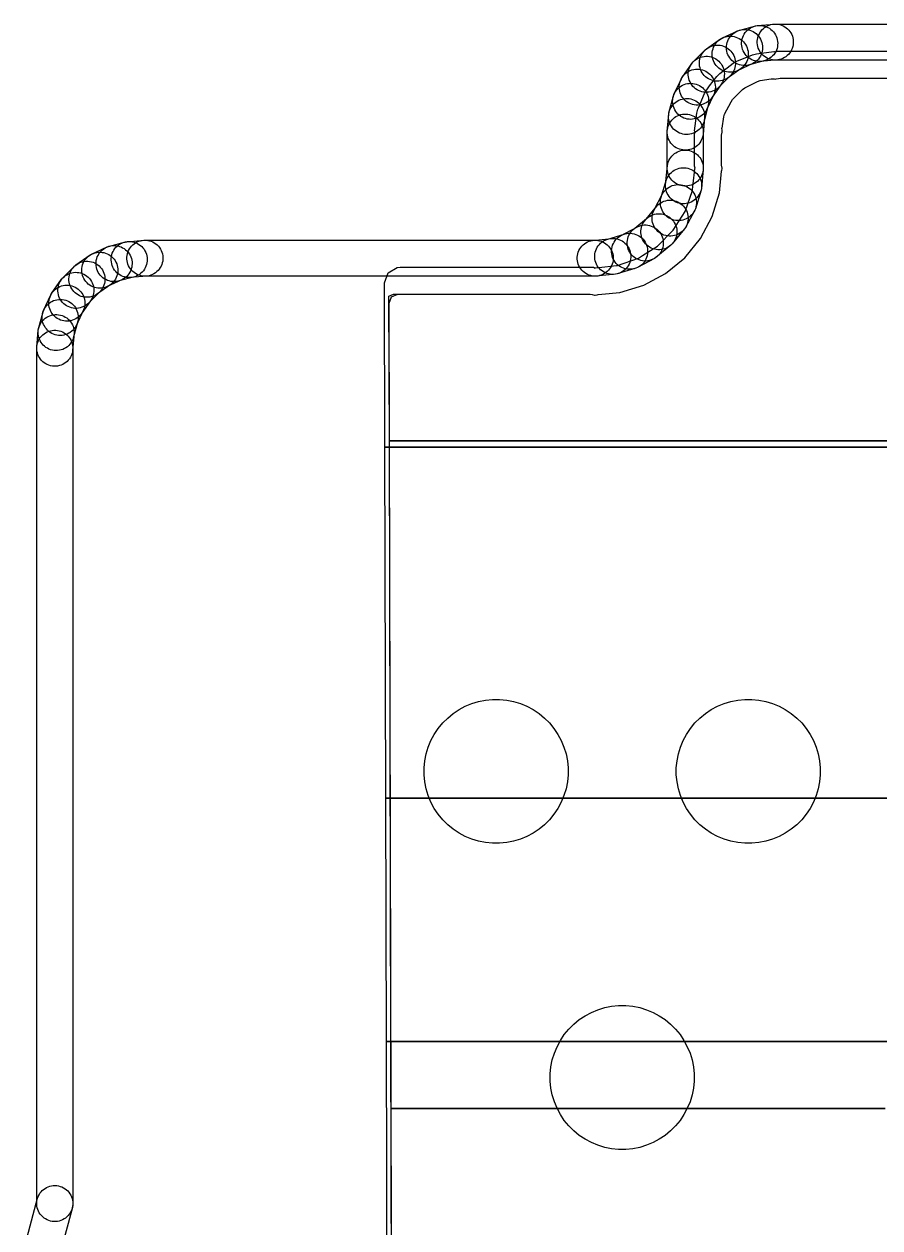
# Model space of a CAD drawing. Extents: x 124579 to 173950, y -108350 to -87650.
# Drawn here: x 129680 to 134431, y -94335 to -87650 of the extents above; entities that cross this region are included whole.
import ezdxf

# ---------------------------------------------------------------- set-up
doc = ezdxf.new("R2010")
doc.units = 0
for name, color, linetype in [('L2D0_Cu1', 1, 'CONTINUOUS'), ('L4D0_Cu2', 2, 'CONTINUOUS'), ('L7D0_Profile1', 3, 'CONTINUOUS')]:
    doc.layers.add(name, color=color, linetype=linetype)

msp = doc.modelspace()

# ---------------------------------------------------------------- linework, layer by layer
at = {"layer": 'L2D0_Cu1'}
for points in [[(167394.963, -89964.44), (131707.393, -89964.44), (131705.419, -89199.626), (131719.681, -89164.941), (131754.419, -89150.5), (132821.462, -89150.5), (132832.517, -89151.763), (132846.627, -89155.031), (132846.63, -89155.031), (132849.323, -89155.655), (132850.041, -89155.656), (132860.648, -89153.234), (132866.744, -89152.242), (132886.875, -89150.256), (132987.345, -89140.342), (133119.37, -89100.275), (133241.045, -89035.227), (133347.696, -88947.696), (133435.227, -88841.045), (133500.275, -88719.37), (133540.342, -88587.345), (133552.149, -88467.692), (133553.179, -88461.435), (133555.028, -88453.464), (133555.028, -88453.46), (133555.655, -88450.759), (133555.656, -88450.041), (133551.725, -88432.792), (133550.5, -88421.904), (133550.5, -88278.317), (133551.744, -88267.346), (133551.768, -88267.24), (133555.656, -88250.318), (133554.437, -88244.934), (133554.445, -88239.419), (133554.452, -88239.419), (133554.058, -88227.47), (133554.113, -88227.127), (133563.93, -88165.08), (133568.667, -88150.496), (133604.15, -88080.843), (133613.163, -88068.437), (133668.437, -88013.163), (133680.843, -88004.15), (133750.496, -87968.667), (133765.08, -87963.93), (133827.086, -87954.119), (133838.706, -87954.522), (133838.706, -87954.407), (133844.221, -87954.418), (133849.6, -87955.656), (133854.983, -87954.439), (133855.125, -87954.407), (133867.073, -87951.706), (133877.877, -87950.5), (170121.657, -87950.5)], [(134459.5, -93673.148), (131716.965, -93673.148), (131707.393, -89964.44), (167394.963, -89964.44)], [(134459.5, -94943.148), (131720.242, -94943.148), (131716.965, -93673.148), (134459.5, -93673.148)]]:
    msp.add_lwpolyline(points, dxfattribs=at)
for points in [[(132280.373, -92199.518), (132241.308, -92195.671), (132202.808, -92188.013), (132165.244, -92176.618), (132128.978, -92161.596), (132094.359, -92143.091), (132061.72, -92121.283), (132031.376, -92096.38), (132003.62, -92068.624), (131978.717, -92038.28), (131956.909, -92005.641), (131938.404, -91971.022), (131923.382, -91934.756), (131911.987, -91897.192), (131904.329, -91858.692), (131900.482, -91819.627), (131900.482, -91780.373), (131904.329, -91741.308), (131911.987, -91702.808), (131923.382, -91665.244), (131938.404, -91628.978), (131956.909, -91594.359), (131978.717, -91561.72), (132003.62, -91531.376), (132031.376, -91503.62), (132061.72, -91478.717), (132094.359, -91456.909), (132128.978, -91438.404), (132165.244, -91423.382), (132202.808, -91411.987), (132241.308, -91404.329), (132280.373, -91400.482), (132319.627, -91400.482), (132358.692, -91404.329), (132397.192, -91411.987), (132434.756, -91423.382), (132471.022, -91438.404), (132505.641, -91456.909), (132538.28, -91478.717), (132568.624, -91503.62), (132596.38, -91531.376), (132621.283, -91561.72), (132643.091, -91594.359), (132661.596, -91628.978), (132676.618, -91665.244), (132688.013, -91702.808), (132695.671, -91741.308), (132699.518, -91780.373), (132699.518, -91819.627), (132695.671, -91858.692), (132688.013, -91897.192), (132676.618, -91934.756), (132661.596, -91971.022), (132643.091, -92005.641), (132621.283, -92038.28), (132596.38, -92068.624), (132568.624, -92096.38), (132538.28, -92121.283), (132505.641, -92143.091), (132471.022, -92161.596), (132434.756, -92176.618), (132397.192, -92188.013), (132358.692, -92195.671), (132319.627, -92199.518)], [(133680.373, -92199.518), (133641.308, -92195.671), (133602.808, -92188.013), (133565.244, -92176.618), (133528.978, -92161.596), (133494.359, -92143.091), (133461.72, -92121.283), (133431.376, -92096.38), (133403.62, -92068.624), (133378.717, -92038.28), (133356.909, -92005.641), (133338.404, -91971.022), (133323.382, -91934.756), (133311.987, -91897.192), (133304.329, -91858.692), (133300.482, -91819.627), (133300.482, -91780.373), (133304.329, -91741.308), (133311.987, -91702.808), (133323.382, -91665.244), (133338.404, -91628.978), (133356.909, -91594.359), (133378.717, -91561.72), (133403.62, -91531.376), (133431.376, -91503.62), (133461.72, -91478.717), (133494.359, -91456.909), (133528.978, -91438.404), (133565.244, -91423.382), (133602.808, -91411.987), (133641.308, -91404.329), (133680.373, -91400.482), (133719.627, -91400.482), (133758.692, -91404.329), (133797.192, -91411.987), (133834.756, -91423.382), (133871.022, -91438.404), (133905.641, -91456.909), (133938.28, -91478.717), (133968.624, -91503.62), (133996.38, -91531.376), (134021.283, -91561.72), (134043.091, -91594.359), (134061.596, -91628.978), (134076.618, -91665.244), (134088.013, -91702.808), (134095.671, -91741.308), (134099.518, -91780.373), (134099.518, -91819.627), (134095.671, -91858.692), (134088.013, -91897.192), (134076.618, -91934.756), (134061.596, -91971.022), (134043.091, -92005.641), (134021.283, -92038.28), (133996.38, -92068.624), (133968.624, -92096.38), (133938.28, -92121.283), (133905.641, -92143.091), (133871.022, -92161.596), (133834.756, -92176.618), (133797.192, -92188.013), (133758.692, -92195.671), (133719.627, -92199.518)], [(132980.373, -93899.518), (132941.308, -93895.671), (132902.808, -93888.013), (132865.244, -93876.618), (132828.978, -93861.596), (132794.359, -93843.091), (132761.72, -93821.283), (132731.376, -93796.38), (132703.62, -93768.624), (132678.717, -93738.28), (132656.909, -93705.641), (132638.404, -93671.022), (132623.382, -93634.756), (132611.987, -93597.192), (132604.329, -93558.692), (132600.482, -93519.627), (132600.482, -93480.373), (132604.329, -93441.308), (132611.987, -93402.808), (132623.382, -93365.244), (132638.404, -93328.978), (132656.909, -93294.359), (132678.717, -93261.72), (132703.62, -93231.376), (132731.376, -93203.62), (132761.72, -93178.717), (132794.359, -93156.909), (132828.978, -93138.404), (132865.244, -93123.382), (132902.808, -93111.987), (132941.308, -93104.329), (132980.373, -93100.482), (133019.627, -93100.482), (133058.692, -93104.329), (133097.192, -93111.987), (133134.756, -93123.382), (133171.022, -93138.404), (133205.641, -93156.909), (133238.28, -93178.717), (133268.624, -93203.62), (133296.38, -93231.376), (133321.283, -93261.72), (133343.091, -93294.359), (133361.596, -93328.978), (133376.618, -93365.244), (133388.013, -93402.808), (133395.671, -93441.308), (133399.518, -93480.373), (133399.518, -93519.627), (133395.671, -93558.692), (133388.013, -93597.192), (133376.618, -93634.756), (133361.596, -93671.022), (133343.091, -93705.641), (133321.283, -93738.28), (133296.38, -93768.624), (133268.624, -93796.38), (133238.28, -93821.283), (133205.641, -93843.091), (133171.022, -93861.596), (133134.756, -93876.618), (133097.192, -93888.013), (133058.692, -93895.671), (133019.627, -93899.518)]]:
    msp.add_lwpolyline(points, close=True, dxfattribs=at)
at = {"layer": 'L4D0_Cu2'}
for points in [[(167544.532, -90000), (131682.576, -90000), (131680.22, -89087.223), (131700.314, -89031.57), (131751.48, -89001.853), (131766.72, -89000.5), (132839.96, -89000.5), (132850.011, -89004.661), (132852.256, -89003.731), (132869.429, -89001.793), (132968.446, -88990.619), (132968.449, -88990.618), (132973.272, -88990.074), (133090.351, -88949.092), (133112.012, -88935.48), (133171.2, -88898.284), (133195.378, -88883.09), (133283.09, -88795.378), (133349.092, -88690.351), (133390.074, -88573.272), (133390.619, -88568.446), (133401.488, -88472.135), (133401.488, -88472.134), (133403.731, -88452.256), (133404.661, -88450.011), (133400.5, -88439.96), (133400.5, -88427.619), (133400.578, -88424.013), (133400.5, -88423.569), (133400.5, -88260.04), (133404.661, -88249.989), (133401.994, -88243.555), (133402.435, -88242.491), (133401.502, -88242.368), (133414.312, -88144.939), (133420.155, -88123.121), (133423.175, -88115.829), (133456.337, -88035.746), (133467.628, -88016.187), (133469.147, -88014.208), (133485.285, -87993.175), (133525.193, -87941.163), (133541.163, -87925.193), (133616.187, -87867.628), (133635.746, -87856.337), (133723.121, -87820.155), (133744.939, -87814.312), (133745.046, -87814.298), (133842.368, -87801.502), (133842.397, -87801.719), (133842.772, -87801.67), (133849.989, -87804.661), (133860.04, -87800.5), (133872.245, -87800.5), (133875.968, -87800.581), (133876.43, -87800.5), (170139.955, -87800.5)], [(167394.963, -89964.44), (131707.393, -89964.44), (131705.318, -89160.557), (131729.51, -89150.5), (132821.462, -89150.5), (132832.517, -89151.763), (132846.627, -89155.031), (132846.63, -89155.031), (132849.323, -89155.655), (132850.041, -89155.656), (132860.648, -89153.234), (132866.744, -89152.242), (132886.875, -89150.256), (132987.345, -89140.342), (133119.37, -89100.275), (133241.045, -89035.227), (133347.696, -88947.696), (133435.227, -88841.045), (133500.275, -88719.37), (133540.342, -88587.345), (133552.149, -88467.692), (133553.179, -88461.435), (133555.028, -88453.464), (133555.028, -88453.46), (133555.655, -88450.759), (133555.656, -88450.041), (133551.725, -88432.792), (133550.5, -88421.904), (133550.5, -88278.317), (133551.744, -88267.346), (133551.768, -88267.24), (133555.656, -88250.318), (133554.437, -88244.934), (133554.445, -88239.419), (133554.452, -88239.419), (133554.058, -88227.47), (133554.113, -88227.127), (133563.93, -88165.08), (133568.667, -88150.496), (133604.15, -88080.843), (133613.163, -88068.437), (133668.437, -88013.163), (133680.843, -88004.15), (133750.496, -87968.667), (133765.08, -87963.93), (133827.086, -87954.119), (133838.706, -87954.522), (133838.706, -87954.407), (133844.221, -87954.418), (133849.6, -87955.656), (133854.983, -87954.439), (133855.125, -87954.407), (133867.073, -87951.706), (133877.877, -87950.5), (170121.657, -87950.5)], [(155994.318, -93300), (131716.001, -93300), (131707.393, -89964.44), (167394.963, -89964.44)], [(160521.7, -91948.819), (131687.605, -91948.819), (131682.576, -90000), (167544.532, -90000)], [(156016.71, -93300), (131691.092, -93300), (131687.605, -91948.819), (160521.7, -91948.819)], [(134544.532, -106000), (131711.997, -106000), (131711.997, -101400), (131691.092, -93300), (156016.71, -93300)], [(134484.051, -105497.428), (134420.309, -105727.272), (134394.963, -105964.44), (131736.906, -105964.44), (131736.906, -101400), (131716.001, -93300), (155994.318, -93300)]]:
    msp.add_lwpolyline(points, dxfattribs=at)
for points in [[(132280.373, -92199.518), (132241.308, -92195.671), (132202.808, -92188.013), (132165.244, -92176.618), (132128.978, -92161.596), (132094.359, -92143.091), (132061.72, -92121.283), (132031.376, -92096.38), (132003.62, -92068.624), (131978.717, -92038.28), (131956.909, -92005.641), (131938.404, -91971.022), (131923.382, -91934.756), (131911.987, -91897.192), (131904.329, -91858.692), (131900.482, -91819.627), (131900.482, -91780.373), (131904.329, -91741.308), (131911.987, -91702.808), (131923.382, -91665.244), (131938.404, -91628.978), (131956.909, -91594.359), (131978.717, -91561.72), (132003.62, -91531.376), (132031.376, -91503.62), (132061.72, -91478.717), (132094.359, -91456.909), (132128.978, -91438.404), (132165.244, -91423.382), (132202.808, -91411.987), (132241.308, -91404.329), (132280.373, -91400.482), (132319.627, -91400.482), (132358.692, -91404.329), (132397.192, -91411.987), (132434.756, -91423.382), (132471.022, -91438.404), (132505.641, -91456.909), (132538.28, -91478.717), (132568.624, -91503.62), (132596.38, -91531.376), (132621.283, -91561.72), (132643.091, -91594.359), (132661.596, -91628.978), (132676.618, -91665.244), (132688.013, -91702.808), (132695.671, -91741.308), (132699.518, -91780.373), (132699.518, -91819.627), (132695.671, -91858.692), (132688.013, -91897.192), (132676.618, -91934.756), (132661.596, -91971.022), (132643.091, -92005.641), (132621.283, -92038.28), (132596.38, -92068.624), (132568.624, -92096.38), (132538.28, -92121.283), (132505.641, -92143.091), (132471.022, -92161.596), (132434.756, -92176.618), (132397.192, -92188.013), (132358.692, -92195.671), (132319.627, -92199.518)], [(133680.373, -92199.518), (133641.308, -92195.671), (133602.808, -92188.013), (133565.244, -92176.618), (133528.978, -92161.596), (133494.359, -92143.091), (133461.72, -92121.283), (133431.376, -92096.38), (133403.62, -92068.624), (133378.717, -92038.28), (133356.909, -92005.641), (133338.404, -91971.022), (133323.382, -91934.756), (133311.987, -91897.192), (133304.329, -91858.692), (133300.482, -91819.627), (133300.482, -91780.373), (133304.329, -91741.308), (133311.987, -91702.808), (133323.382, -91665.244), (133338.404, -91628.978), (133356.909, -91594.359), (133378.717, -91561.72), (133403.62, -91531.376), (133431.376, -91503.62), (133461.72, -91478.717), (133494.359, -91456.909), (133528.978, -91438.404), (133565.244, -91423.382), (133602.808, -91411.987), (133641.308, -91404.329), (133680.373, -91400.482), (133719.627, -91400.482), (133758.692, -91404.329), (133797.192, -91411.987), (133834.756, -91423.382), (133871.022, -91438.404), (133905.641, -91456.909), (133938.28, -91478.717), (133968.624, -91503.62), (133996.38, -91531.376), (134021.283, -91561.72), (134043.091, -91594.359), (134061.596, -91628.978), (134076.618, -91665.244), (134088.013, -91702.808), (134095.671, -91741.308), (134099.518, -91780.373), (134099.518, -91819.627), (134095.671, -91858.692), (134088.013, -91897.192), (134076.618, -91934.756), (134061.596, -91971.022), (134043.091, -92005.641), (134021.283, -92038.28), (133996.38, -92068.624), (133968.624, -92096.38), (133938.28, -92121.283), (133905.641, -92143.091), (133871.022, -92161.596), (133834.756, -92176.618), (133797.192, -92188.013), (133758.692, -92195.671), (133719.627, -92199.518)], [(132980.373, -93899.518), (132941.308, -93895.671), (132902.808, -93888.013), (132865.244, -93876.618), (132828.978, -93861.596), (132794.359, -93843.091), (132761.72, -93821.283), (132731.376, -93796.38), (132703.62, -93768.624), (132678.717, -93738.28), (132656.909, -93705.641), (132638.404, -93671.022), (132623.382, -93634.756), (132611.987, -93597.192), (132604.329, -93558.692), (132600.482, -93519.627), (132600.482, -93480.373), (132604.329, -93441.308), (132611.987, -93402.808), (132623.382, -93365.244), (132638.404, -93328.978), (132656.909, -93294.359), (132678.717, -93261.72), (132703.62, -93231.376), (132731.376, -93203.62), (132761.72, -93178.717), (132794.359, -93156.909), (132828.978, -93138.404), (132865.244, -93123.382), (132902.808, -93111.987), (132941.308, -93104.329), (132980.373, -93100.482), (133019.627, -93100.482), (133058.692, -93104.329), (133097.192, -93111.987), (133134.756, -93123.382), (133171.022, -93138.404), (133205.641, -93156.909), (133238.28, -93178.717), (133268.624, -93203.62), (133296.38, -93231.376), (133321.283, -93261.72), (133343.091, -93294.359), (133361.596, -93328.978), (133376.618, -93365.244), (133388.013, -93402.808), (133395.671, -93441.308), (133399.518, -93480.373), (133399.518, -93519.627), (133395.671, -93558.692), (133388.013, -93597.192), (133376.618, -93634.756), (133361.596, -93671.022), (133343.091, -93705.641), (133321.283, -93738.28), (133296.38, -93768.624), (133268.624, -93796.38), (133238.28, -93821.283), (133205.641, -93843.091), (133171.022, -93861.596), (133134.756, -93876.618), (133097.192, -93888.013), (133058.692, -93895.671), (133019.627, -93899.518)]]:
    msp.add_lwpolyline(points, close=True, dxfattribs=at)
at = {"layer": 'L7D0_Profile1'}
for points in [[(133599.424, -87917.077), (133589.613, -87916.54), (133579.902, -87915.045), (133570.384, -87912.604), (133561.152, -87909.243), (133552.293, -87904.993), (133543.894, -87899.895), (133536.035, -87893.999), (133528.791, -87887.36), (133522.233, -87880.043), (133516.424, -87872.119), (133511.42, -87863.664), (133507.268, -87854.759), (133504.009, -87845.49), (133501.675, -87835.946), (133500.287, -87826.219), (133499.859, -87816.403), (133500.396, -87806.592), (133501.891, -87796.881), (133504.332, -87787.363), (133507.693, -87778.131), (133511.943, -87769.272), (133517.041, -87760.873), (133522.938, -87753.014), (133529.576, -87745.77), (133536.893, -87739.212), (133544.817, -87733.403), (133553.272, -87728.399), (133641.175, -87687.419), (133650.444, -87684.16), (133659.988, -87681.825), (133669.715, -87680.438), (133679.531, -87680.01), (133689.342, -87680.546), (133699.053, -87682.042), (133708.57, -87684.482), (133717.803, -87687.843), (133726.661, -87692.093), (133735.061, -87697.191), (133742.92, -87703.088), (133750.163, -87709.727), (133756.721, -87717.043), (133762.53, -87724.967), (133767.535, -87733.423), (133771.686, -87742.328), (133774.945, -87751.597), (133777.28, -87761.141), (133778.667, -87770.868), (133779.095, -87780.684), (133778.559, -87790.495), (133777.063, -87800.206), (133774.623, -87809.723), (133771.262, -87818.956), (133767.012, -87827.814), (133761.914, -87836.214), (133756.017, -87844.073), (133749.378, -87851.316), (133742.062, -87857.874), (133734.138, -87863.683), (133725.682, -87868.688), (133637.78, -87909.668), (133628.51, -87912.927), (133618.966, -87915.261), (133609.24, -87916.649)], [(133680.601, -87880.236), (133670.781, -87879.913), (133661.04, -87878.629), (133651.472, -87876.397), (133642.168, -87873.238), (133633.219, -87869.181), (133624.711, -87864.268), (133616.725, -87858.543), (133609.339, -87852.064), (133602.623, -87844.892), (133596.643, -87837.096), (133591.456, -87828.752), (133587.111, -87819.939), (133583.651, -87810.743), (133581.11, -87801.252), (133579.51, -87791.558), (133578.869, -87781.753), (133579.192, -87771.933), (133580.476, -87762.192), (133582.708, -87752.624), (133585.867, -87743.32), (133589.924, -87734.371), (133594.837, -87725.863), (133600.562, -87717.877), (133607.041, -87710.491), (133614.213, -87703.775), (133622.009, -87697.795), (133630.353, -87692.608), (133639.166, -87688.263), (133648.362, -87684.803), (133742.046, -87659.714), (133751.741, -87658.115), (133761.545, -87657.474), (133771.365, -87657.796), (133781.106, -87659.08), (133790.675, -87661.313), (133799.978, -87664.472), (133808.927, -87668.528), (133817.436, -87673.442), (133825.421, -87679.166), (133832.808, -87685.645), (133839.523, -87692.818), (133845.504, -87700.613), (133850.691, -87708.958), (133855.035, -87717.77), (133858.495, -87726.967), (133861.037, -87736.457), (133862.636, -87746.152), (133863.277, -87755.956), (133862.955, -87765.776), (133861.671, -87775.517), (133859.438, -87785.086), (133856.279, -87794.389), (133852.223, -87803.338), (133847.309, -87811.847), (133841.585, -87819.832), (133835.106, -87827.219), (133827.933, -87833.934), (133820.138, -87839.915), (133811.793, -87845.102), (133802.981, -87849.446), (133793.784, -87852.906), (133700.1, -87877.995), (133690.406, -87879.595)], [(133766.974, -87857.629), (133757.149, -87857.52), (133747.382, -87856.449), (133737.767, -87854.426), (133728.397, -87851.469), (133719.362, -87847.609), (133710.749, -87842.882), (133702.64, -87837.333), (133695.115, -87831.016), (133688.245, -87823.991), (133682.096, -87816.328), (133676.728, -87808.098), (133672.193, -87799.382), (133668.534, -87790.264), (133665.786, -87780.83), (133663.976, -87771.173), (133663.122, -87761.385), (133663.23, -87751.56), (133664.302, -87741.793), (133666.325, -87732.179), (133669.282, -87722.809), (133673.142, -87713.773), (133677.869, -87705.16), (133683.418, -87697.051), (133689.735, -87689.526), (133696.76, -87682.656), (133704.423, -87676.507), (133712.653, -87671.139), (133721.369, -87666.604), (133730.487, -87662.945), (133739.921, -87660.197), (133749.578, -87658.387), (133846.196, -87649.952), (133856.021, -87650.061), (133865.788, -87651.132), (133875.402, -87653.156), (133884.773, -87656.112), (133893.808, -87659.972), (133902.421, -87664.7), (133910.53, -87670.249), (133918.055, -87676.565), (133924.925, -87683.59), (133931.074, -87691.253), (133936.442, -87699.483), (133940.977, -87708.199), (133944.636, -87717.318), (133947.384, -87726.751), (133949.194, -87736.408), (133950.048, -87746.196), (133949.939, -87756.021), (133948.868, -87765.788), (133946.844, -87775.402), (133943.888, -87784.773), (133940.028, -87793.808), (133935.3, -87802.421), (133929.751, -87810.53), (133923.435, -87818.055), (133916.41, -87824.925), (133908.747, -87831.074), (133900.517, -87836.442), (133891.801, -87840.977), (133882.682, -87844.636), (133873.249, -87847.384), (133863.592, -87849.194)], [(133462.035, -88028.579), (133452.257, -88027.616), (133442.62, -88025.699), (133433.218, -88022.847), (133424.14, -88019.087), (133415.475, -88014.455), (133407.305, -88008.996), (133399.71, -88002.763), (133392.763, -87995.816), (133386.53, -87988.221), (133381.071, -87980.051), (133376.439, -87971.386), (133372.679, -87962.308), (133369.827, -87952.906), (133367.91, -87943.269), (133366.947, -87933.491), (133366.947, -87923.666), (133367.91, -87913.888), (133369.827, -87904.251), (133372.679, -87894.849), (133376.439, -87885.772), (133381.071, -87877.106), (133386.53, -87868.937), (133392.763, -87861.342), (133461.342, -87792.763), (133468.937, -87786.529), (133477.107, -87781.071), (133485.772, -87776.439), (133494.849, -87772.679), (133504.252, -87769.827), (133513.888, -87767.91), (133523.666, -87766.947), (133533.492, -87766.947), (133543.27, -87767.91), (133552.906, -87769.827), (133562.309, -87772.679), (133571.386, -87776.439), (133580.051, -87781.071), (133588.221, -87786.529), (133595.816, -87792.763), (133602.763, -87799.71), (133608.997, -87807.305), (133614.455, -87815.475), (133619.087, -87824.14), (133622.847, -87833.217), (133625.699, -87842.62), (133627.616, -87852.256), (133628.579, -87862.034), (133628.579, -87871.86), (133627.616, -87881.638), (133625.699, -87891.274), (133622.847, -87900.677), (133619.087, -87909.754), (133614.455, -87918.419), (133608.997, -87926.589), (133602.763, -87934.184), (133534.184, -88002.763), (133526.589, -88008.996), (133518.42, -88014.455), (133509.754, -88019.087), (133500.677, -88022.847), (133491.275, -88025.699), (133481.638, -88027.616), (133471.86, -88028.579)], [(133525.845, -87967.03), (133516.048, -87966.28), (133506.372, -87964.574), (133496.91, -87961.927), (133487.753, -87958.365), (133478.989, -87953.924), (133470.702, -87948.644), (133462.973, -87942.578), (133455.876, -87935.783), (133449.479, -87928.325), (133443.844, -87920.277), (133439.025, -87911.714), (133435.068, -87902.721), (133432.012, -87893.383), (133429.885, -87883.79), (133428.71, -87874.036), (133428.496, -87864.213), (133429.246, -87854.416), (133430.952, -87844.74), (133433.599, -87835.278), (133437.161, -87826.12), (133441.603, -87817.356), (133446.882, -87809.07), (133452.948, -87801.341), (133459.743, -87794.244), (133467.201, -87787.847), (133546.649, -87732.222), (133555.212, -87727.402), (133564.205, -87723.446), (133573.543, -87720.39), (133583.136, -87718.263), (133592.89, -87717.088), (133602.713, -87716.874), (133612.51, -87717.624), (133622.186, -87719.33), (133631.648, -87721.977), (133640.806, -87725.539), (133649.57, -87729.98), (133657.856, -87735.26), (133665.585, -87741.326), (133672.682, -87748.121), (133679.079, -87755.579), (133684.714, -87763.627), (133689.534, -87772.19), (133693.49, -87781.183), (133696.546, -87790.521), (133698.673, -87800.114), (133699.848, -87809.868), (133700.062, -87819.691), (133699.312, -87829.488), (133697.606, -87839.164), (133694.959, -87848.626), (133691.397, -87857.784), (133686.956, -87866.548), (133681.676, -87874.834), (133675.61, -87882.563), (133668.815, -87889.66), (133661.357, -87896.057), (133581.909, -87951.682), (133573.346, -87956.502), (133564.353, -87960.458), (133555.015, -87963.514), (133545.422, -87965.641), (133535.668, -87966.816)], [(133419.691, -88100.062), (133409.868, -88099.848), (133400.114, -88098.673), (133390.521, -88096.546), (133381.183, -88093.49), (133372.19, -88089.533), (133363.627, -88084.714), (133355.579, -88079.079), (133348.121, -88072.682), (133341.326, -88065.585), (133335.26, -88057.856), (133329.98, -88049.569), (133325.539, -88040.805), (133321.977, -88031.648), (133319.33, -88022.186), (133317.624, -88012.51), (133316.874, -88002.713), (133317.088, -87992.89), (133318.263, -87983.136), (133320.39, -87973.543), (133323.446, -87964.205), (133327.402, -87955.212), (133332.222, -87946.649), (133387.847, -87867.201), (133394.244, -87859.743), (133401.341, -87852.948), (133409.07, -87846.882), (133417.356, -87841.602), (133426.12, -87837.161), (133435.278, -87833.599), (133444.74, -87830.952), (133454.416, -87829.246), (133464.213, -87828.496), (133474.036, -87828.71), (133483.79, -87829.885), (133493.383, -87832.012), (133502.721, -87835.068), (133511.714, -87839.024), (133520.277, -87843.844), (133528.325, -87849.479), (133535.783, -87855.876), (133542.578, -87862.973), (133548.644, -87870.702), (133553.924, -87878.988), (133558.365, -87887.752), (133561.927, -87896.91), (133564.574, -87906.372), (133566.28, -87916.048), (133567.03, -87925.845), (133566.816, -87935.668), (133565.641, -87945.422), (133563.514, -87955.015), (133560.458, -87964.353), (133556.502, -87973.346), (133551.682, -87981.909), (133496.057, -88061.357), (133489.66, -88068.815), (133482.563, -88075.61), (133474.834, -88081.676), (133466.548, -88086.955), (133457.784, -88091.397), (133448.626, -88094.959), (133439.164, -88097.606), (133429.488, -88099.312)], [(133380.683, -88179.096), (133370.867, -88178.668), (133361.14, -88177.28), (133351.596, -88174.946), (133342.327, -88171.687), (133333.422, -88167.535), (133324.967, -88162.531), (133317.043, -88156.722), (133309.726, -88150.164), (133303.087, -88142.92), (133297.191, -88135.061), (133292.093, -88126.662), (133287.843, -88117.803), (133284.482, -88108.571), (133282.041, -88099.053), (133280.546, -88089.342), (133280.009, -88079.531), (133280.437, -88069.715), (133281.825, -88059.989), (133284.159, -88050.445), (133287.418, -88041.175), (133328.398, -87953.273), (133333.403, -87944.817), (133339.212, -87936.893), (133345.77, -87929.577), (133353.013, -87922.938), (133360.872, -87917.041), (133369.272, -87911.943), (133378.13, -87907.693), (133387.363, -87904.332), (133396.88, -87901.892), (133406.591, -87900.396), (133416.402, -87899.86), (133426.218, -87900.288), (133435.945, -87901.675), (133445.489, -87904.01), (133454.758, -87907.269), (133463.663, -87911.42), (133472.119, -87916.425), (133480.043, -87922.234), (133487.359, -87928.792), (133493.998, -87936.035), (133499.895, -87943.894), (133504.993, -87952.294), (133509.243, -87961.152), (133512.604, -87970.385), (133515.044, -87979.902), (133516.54, -87989.613), (133517.076, -87999.424), (133516.648, -88009.24), (133515.261, -88018.967), (133512.926, -88028.511), (133509.667, -88037.78), (133468.687, -88125.683), (133463.683, -88134.138), (133457.874, -88142.062), (133451.316, -88149.379), (133444.072, -88156.017), (133436.213, -88161.914), (133427.814, -88167.012), (133418.955, -88171.262), (133409.723, -88174.623), (133400.205, -88177.064), (133390.494, -88178.559)], [(133355.957, -88263.277), (133346.152, -88262.636), (133336.458, -88261.036), (133326.967, -88258.495), (133317.771, -88255.035), (133308.958, -88250.69), (133300.614, -88245.503), (133292.818, -88239.523), (133285.646, -88232.807), (133279.167, -88225.421), (133273.442, -88217.435), (133268.529, -88208.927), (133264.472, -88199.978), (133261.313, -88190.674), (133259.081, -88181.106), (133257.797, -88171.365), (133257.474, -88161.545), (133258.115, -88151.74), (133259.715, -88142.046), (133284.804, -88048.362), (133288.264, -88039.165), (133292.608, -88030.353), (133297.795, -88022.008), (133303.776, -88014.213), (133310.491, -88007.04), (133317.878, -88000.561), (133325.863, -87994.837), (133334.372, -87989.923), (133343.321, -87985.867), (133352.624, -87982.708), (133362.193, -87980.475), (133371.934, -87979.191), (133381.754, -87978.869), (133391.558, -87979.51), (133401.253, -87981.109), (133410.743, -87983.651), (133419.94, -87987.111), (133428.752, -87991.455), (133437.097, -87996.642), (133444.892, -88002.623), (133452.065, -88009.338), (133458.544, -88016.725), (133464.268, -88024.71), (133469.182, -88033.219), (133473.238, -88042.168), (133476.397, -88051.471), (133478.63, -88061.04), (133479.914, -88070.781), (133480.236, -88080.601), (133479.595, -88090.405), (133477.996, -88100.1), (133452.907, -88193.784), (133449.447, -88202.98), (133445.102, -88211.793), (133439.915, -88220.137), (133433.935, -88227.933), (133427.219, -88235.105), (133419.833, -88241.584), (133411.847, -88247.309), (133403.339, -88252.222), (133394.39, -88256.279), (133385.086, -88259.438), (133375.518, -88261.67), (133365.777, -88262.954)], [(133346.196, -88350.048), (133336.408, -88349.194), (133326.751, -88347.384), (133317.317, -88344.636), (133308.199, -88340.977), (133299.483, -88336.442), (133291.253, -88331.074), (133283.59, -88324.925), (133276.565, -88318.055), (133270.248, -88310.53), (133264.699, -88302.421), (133259.972, -88293.808), (133256.112, -88284.773), (133253.155, -88275.403), (133251.132, -88265.788), (133250.061, -88256.021), (133249.952, -88246.196), (133258.387, -88149.578), (133260.197, -88139.921), (133262.945, -88130.488), (133266.604, -88121.369), (133271.139, -88112.653), (133276.507, -88104.423), (133282.656, -88096.76), (133289.526, -88089.735), (133297.051, -88083.419), (133305.16, -88077.87), (133313.773, -88073.142), (133322.808, -88069.282), (133332.179, -88066.326), (133341.793, -88064.302), (133351.56, -88063.231), (133361.385, -88063.122), (133371.173, -88063.976), (133380.83, -88065.786), (133390.263, -88068.534), (133399.382, -88072.193), (133408.098, -88076.728), (133416.328, -88082.096), (133423.991, -88088.245), (133431.016, -88095.115), (133437.332, -88102.64), (133442.881, -88110.749), (133447.609, -88119.362), (133451.469, -88128.397), (133454.425, -88137.768), (133456.449, -88147.382), (133457.52, -88157.149), (133457.629, -88166.974), (133449.194, -88263.592), (133447.384, -88273.249), (133444.636, -88282.683), (133440.977, -88291.801), (133436.442, -88300.517), (133431.074, -88308.747), (133424.925, -88316.41), (133418.055, -88323.435), (133410.53, -88329.752), (133402.421, -88335.301), (133393.808, -88340.028), (133384.772, -88343.888), (133375.402, -88346.845), (133365.788, -88348.868), (133356.021, -88349.94)], [(133345.087, -88550), (133335.309, -88549.037), (133325.673, -88547.12), (133316.27, -88544.268), (133307.193, -88540.508), (133298.528, -88535.876), (133290.358, -88530.418), (133282.763, -88524.184), (133275.816, -88517.237), (133269.582, -88509.642), (133264.124, -88501.472), (133259.492, -88492.807), (133255.732, -88483.73), (133252.88, -88474.327), (133250.963, -88464.691), (133250, -88454.913), (133250, -88245.087), (133250.963, -88235.309), (133252.88, -88225.673), (133255.732, -88216.27), (133259.492, -88207.193), (133264.124, -88198.528), (133269.582, -88190.358), (133275.816, -88182.763), (133282.763, -88175.816), (133290.358, -88169.582), (133298.528, -88164.124), (133307.193, -88159.492), (133316.27, -88155.732), (133325.673, -88152.88), (133335.309, -88150.963), (133345.087, -88150), (133354.913, -88150), (133364.691, -88150.963), (133374.327, -88152.88), (133383.73, -88155.732), (133392.807, -88159.492), (133401.472, -88164.124), (133409.642, -88169.582), (133417.237, -88175.816), (133424.184, -88182.763), (133430.418, -88190.358), (133435.876, -88198.528), (133440.508, -88207.193), (133444.268, -88216.27), (133447.12, -88225.673), (133449.037, -88235.309), (133450, -88245.087), (133450, -88454.913), (133449.037, -88464.691), (133447.12, -88474.327), (133444.268, -88483.73), (133440.508, -88492.807), (133435.876, -88501.472), (133430.418, -88509.642), (133424.184, -88517.237), (133417.237, -88524.184), (133409.642, -88530.418), (133401.472, -88535.876), (133392.807, -88540.508), (133383.73, -88544.268), (133374.327, -88547.12), (133364.691, -88549.037), (133354.913, -88550)], [(133345.271, -88647.539), (133335.446, -88647.537), (133325.668, -88646.572), (133316.032, -88644.654), (133306.63, -88641.8), (133297.553, -88638.038), (133288.889, -88633.405), (133280.72, -88627.945), (133273.126, -88621.711), (133266.18, -88614.762), (133259.948, -88607.166), (133254.491, -88598.995), (133249.861, -88590.329), (133246.102, -88581.251), (133243.252, -88571.848), (133241.336, -88562.211), (133240.375, -88552.433), (133240.377, -88542.608), (133250.966, -88435.292), (133252.884, -88425.655), (133255.738, -88416.254), (133259.499, -88407.177), (133264.133, -88398.512), (133269.593, -88390.344), (133275.827, -88382.75), (133282.776, -88375.804), (133290.372, -88369.572), (133298.543, -88364.114), (133307.209, -88359.484), (133316.287, -88355.726), (133325.69, -88352.875), (133335.326, -88350.96), (133345.105, -88349.999), (133354.93, -88350.001), (133364.708, -88350.965), (133374.344, -88352.884), (133383.746, -88355.738), (133392.823, -88359.499), (133401.487, -88364.132), (133409.656, -88369.593), (133417.25, -88375.827), (133424.196, -88382.776), (133430.428, -88390.372), (133435.885, -88398.543), (133440.515, -88407.209), (133444.274, -88416.287), (133447.124, -88425.689), (133449.039, -88435.326), (133450.001, -88445.105), (133449.999, -88454.93), (133439.41, -88562.246), (133437.492, -88571.882), (133434.638, -88581.284), (133430.876, -88590.361), (133426.243, -88599.025), (133420.783, -88607.194), (133414.549, -88614.788), (133407.6, -88621.734), (133400.004, -88627.966), (133391.833, -88633.423), (133383.167, -88638.053), (133374.089, -88641.812), (133364.686, -88644.662), (133355.049, -88646.578)], [(133316.813, -88741.327), (133306.988, -88741.325), (133297.21, -88740.361), (133287.574, -88738.443), (133278.172, -88735.59), (133269.095, -88731.829), (133260.43, -88727.196), (133252.261, -88721.736), (133244.667, -88715.502), (133237.72, -88708.554), (133231.488, -88700.958), (133226.03, -88692.788), (133221.4, -88684.122), (133217.641, -88675.044), (133214.79, -88665.641), (133212.874, -88656.004), (133211.912, -88646.226), (133211.914, -88636.401), (133212.878, -88626.623), (133214.796, -88616.987), (133246.112, -88513.797), (133249.873, -88504.72), (133254.506, -88496.055), (133259.966, -88487.886), (133266.2, -88480.292), (133273.148, -88473.345), (133280.744, -88467.113), (133288.915, -88461.655), (133297.58, -88457.025), (133306.658, -88453.266), (133316.061, -88450.415), (133325.698, -88448.499), (133335.476, -88447.537), (133345.301, -88447.539), (133355.079, -88448.503), (133364.716, -88450.421), (133374.117, -88453.274), (133383.194, -88457.035), (133391.859, -88461.668), (133400.028, -88467.128), (133407.622, -88473.362), (133414.569, -88480.31), (133420.801, -88487.906), (133426.259, -88496.077), (133430.889, -88504.742), (133434.648, -88513.82), (133437.499, -88523.223), (133439.415, -88532.86), (133440.377, -88542.638), (133440.375, -88552.463), (133439.411, -88562.241), (133437.493, -88571.878), (133406.177, -88675.067), (133402.416, -88684.144), (133397.783, -88692.809), (133392.323, -88700.978), (133386.089, -88708.572), (133379.141, -88715.519), (133371.545, -88721.751), (133363.375, -88727.209), (133354.709, -88731.839), (133345.631, -88735.598), (133336.228, -88738.449), (133326.591, -88740.365)], [(133260.784, -88827.761), (133251.006, -88826.797), (133241.369, -88824.879), (133231.967, -88822.026), (133222.89, -88818.266), (133214.225, -88813.633), (133206.056, -88808.174), (133198.462, -88801.94), (133191.514, -88794.992), (133185.282, -88787.397), (133179.824, -88779.227), (133175.193, -88770.561), (133171.434, -88761.484), (133168.582, -88752.081), (133166.666, -88742.444), (133165.704, -88732.666), (133165.704, -88722.841), (133166.668, -88713.063), (133168.586, -88703.426), (133171.439, -88694.024), (133175.199, -88684.947), (133226.041, -88589.847), (133231.5, -88581.678), (133237.734, -88574.083), (133244.682, -88567.136), (133252.277, -88560.904), (133260.447, -88555.446), (133269.113, -88550.815), (133278.19, -88547.055), (133287.593, -88544.204), (133297.23, -88542.288), (133307.008, -88541.325), (133316.833, -88541.326), (133326.611, -88542.29), (133336.248, -88544.207), (133345.65, -88547.06), (133354.727, -88550.821), (133363.392, -88555.453), (133371.561, -88560.913), (133379.155, -88567.146), (133386.102, -88574.094), (133392.335, -88581.69), (133397.793, -88589.86), (133402.424, -88598.525), (133406.183, -88607.603), (133409.035, -88617.006), (133410.951, -88626.642), (133411.913, -88636.421), (133411.913, -88646.246), (133410.949, -88656.024), (133409.031, -88665.66), (133406.178, -88675.062), (133402.418, -88684.14), (133351.576, -88779.24), (133346.117, -88787.409), (133339.883, -88795.003), (133332.935, -88801.951), (133325.34, -88808.183), (133317.17, -88813.641), (133308.504, -88818.272), (133299.427, -88822.031), (133290.024, -88824.883), (133280.387, -88826.799), (133270.609, -88827.761)], [(133198.609, -88903.524), (133188.831, -88902.561), (133179.194, -88900.644), (133169.792, -88897.791), (133160.715, -88894.031), (133152.05, -88889.399), (133143.88, -88883.94), (133136.285, -88877.707), (133129.338, -88870.759), (133123.105, -88863.164), (133117.646, -88854.994), (133113.015, -88846.329), (133109.255, -88837.251), (133106.403, -88827.849), (133104.487, -88818.212), (133103.524, -88808.434), (133103.524, -88798.609), (133104.487, -88788.831), (133106.404, -88779.194), (133109.257, -88769.792), (133113.017, -88760.715), (133117.649, -88752.05), (133123.108, -88743.88), (133191.521, -88660.523), (133198.469, -88653.575), (133206.064, -88647.342), (133214.234, -88641.884), (133222.899, -88637.252), (133231.977, -88633.493), (133241.379, -88630.641), (133251.016, -88628.724), (133260.794, -88627.761), (133270.619, -88627.761), (133280.397, -88628.725), (133290.034, -88630.642), (133299.436, -88633.494), (133308.513, -88637.254), (133317.178, -88641.886), (133325.348, -88647.345), (133332.943, -88653.579), (133339.89, -88660.526), (133346.123, -88668.122), (133351.582, -88676.291), (133356.213, -88684.957), (133359.973, -88694.034), (133362.825, -88703.436), (133364.741, -88713.073), (133365.704, -88722.851), (133365.704, -88732.677), (133364.741, -88742.455), (133362.823, -88752.091), (133359.971, -88761.493), (133356.211, -88770.571), (133351.579, -88779.236), (133346.12, -88787.405), (133277.707, -88870.763), (133270.759, -88877.71), (133263.164, -88883.943), (133254.994, -88889.402), (133246.329, -88894.033), (133237.251, -88897.793), (133227.849, -88900.645), (133218.212, -88902.561), (133208.434, -88903.524)], [(133122.851, -88965.704), (133113.073, -88964.741), (133103.436, -88962.825), (133094.034, -88959.973), (133084.956, -88956.213), (133076.291, -88951.582), (133068.121, -88946.123), (133060.526, -88939.89), (133053.578, -88932.943), (133047.345, -88925.348), (133041.886, -88917.178), (133037.254, -88908.513), (133033.494, -88899.436), (133030.641, -88890.034), (133028.724, -88880.397), (133027.761, -88870.619), (133027.761, -88860.794), (133028.724, -88851.016), (133030.64, -88841.379), (133033.492, -88831.977), (133037.252, -88822.899), (133041.883, -88814.234), (133047.342, -88806.064), (133053.575, -88798.469), (133060.522, -88791.521), (133143.88, -88723.108), (133152.049, -88717.649), (133160.714, -88713.017), (133169.792, -88709.257), (133179.194, -88706.405), (133188.83, -88704.487), (133198.608, -88703.524), (133208.434, -88703.524), (133218.212, -88704.487), (133227.849, -88706.403), (133237.251, -88709.255), (133246.328, -88713.015), (133254.994, -88717.646), (133263.163, -88723.105), (133270.759, -88729.338), (133277.706, -88736.285), (133283.94, -88743.88), (133289.399, -88752.05), (133294.031, -88760.715), (133297.791, -88769.792), (133300.643, -88779.194), (133302.56, -88788.831), (133303.524, -88798.609), (133303.524, -88808.434), (133302.561, -88818.212), (133300.644, -88827.849), (133297.792, -88837.251), (133294.033, -88846.329), (133289.401, -88854.994), (133283.943, -88863.164), (133277.71, -88870.759), (133270.762, -88877.707), (133187.405, -88946.12), (133179.235, -88951.579), (133170.57, -88956.211), (133161.493, -88959.971), (133152.091, -88962.824), (133142.454, -88964.741), (133132.676, -88965.704)], [(133036.421, -89011.913), (133026.643, -89010.951), (133017.006, -89009.035), (133007.603, -89006.183), (132998.526, -89002.424), (132989.86, -88997.793), (132981.69, -88992.335), (132974.095, -88986.103), (132967.147, -88979.155), (132960.913, -88971.561), (132955.454, -88963.392), (132950.821, -88954.727), (132947.061, -88945.65), (132944.208, -88936.248), (132942.29, -88926.611), (132941.326, -88916.833), (132941.326, -88907.008), (132942.288, -88897.23), (132944.204, -88887.593), (132947.056, -88878.19), (132950.815, -88869.113), (132955.446, -88860.447), (132960.904, -88852.277), (132967.136, -88844.682), (132974.084, -88837.734), (132981.678, -88831.5), (132989.847, -88826.041), (133084.947, -88775.199), (133094.025, -88771.439), (133103.427, -88768.586), (133113.063, -88766.668), (133122.841, -88765.704), (133132.666, -88765.704), (133142.445, -88766.666), (133152.081, -88768.582), (133161.484, -88771.434), (133170.562, -88775.193), (133179.227, -88779.824), (133187.397, -88785.282), (133194.993, -88791.515), (133201.941, -88798.462), (133208.174, -88806.056), (133213.634, -88814.225), (133218.266, -88822.89), (133222.027, -88831.967), (133224.88, -88841.369), (133226.797, -88851.006), (133227.761, -88860.784), (133227.762, -88870.609), (133226.799, -88880.387), (133224.883, -88890.024), (133222.032, -88899.427), (133218.272, -88908.504), (133213.641, -88917.17), (133208.183, -88925.34), (133201.951, -88932.935), (133195.004, -88939.883), (133187.409, -88946.117), (133179.24, -88951.576), (133084.14, -89002.418), (133075.063, -89006.178), (133065.661, -89009.031), (133056.024, -89010.949), (133046.246, -89011.913)], [(130266.974, -89057.629), (130257.149, -89057.52), (130247.382, -89056.449), (130237.767, -89054.426), (130228.397, -89051.469), (130219.362, -89047.609), (130210.749, -89042.882), (130202.64, -89037.333), (130195.115, -89031.016), (130188.245, -89023.991), (130182.096, -89016.328), (130176.728, -89008.098), (130172.193, -88999.382), (130168.534, -88990.264), (130165.786, -88980.83), (130163.976, -88971.173), (130163.122, -88961.385), (130163.23, -88951.56), (130164.302, -88941.793), (130166.325, -88932.179), (130169.282, -88922.809), (130173.142, -88913.773), (130177.869, -88905.16), (130183.418, -88897.051), (130189.735, -88889.526), (130196.76, -88882.656), (130204.423, -88876.507), (130212.653, -88871.139), (130221.369, -88866.604), (130230.487, -88862.945), (130239.921, -88860.197), (130249.578, -88858.387), (130346.196, -88849.952), (130356.021, -88850.061), (130365.788, -88851.132), (130375.402, -88853.156), (130384.773, -88856.112), (130393.808, -88859.972), (130402.421, -88864.7), (130410.53, -88870.249), (130418.055, -88876.565), (130424.925, -88883.59), (130431.074, -88891.253), (130436.442, -88899.483), (130440.977, -88908.199), (130444.636, -88917.318), (130447.384, -88926.751), (130449.194, -88936.408), (130450.048, -88946.196), (130449.939, -88956.021), (130448.868, -88965.788), (130446.844, -88975.402), (130443.888, -88984.773), (130440.028, -88993.808), (130435.3, -89002.421), (130429.751, -89010.53), (130423.435, -89018.055), (130416.41, -89024.925), (130408.747, -89031.074), (130400.517, -89036.442), (130391.801, -89040.977), (130382.682, -89044.636), (130373.249, -89047.384), (130363.592, -89049.194)], [(130345.087, -89050), (130335.309, -89049.037), (130325.673, -89047.12), (130316.27, -89044.268), (130307.193, -89040.508), (130298.528, -89035.876), (130290.358, -89030.418), (130282.763, -89024.184), (130275.816, -89017.237), (130269.582, -89009.642), (130264.124, -89001.472), (130259.492, -88992.807), (130255.732, -88983.73), (130252.88, -88974.327), (130250.963, -88964.691), (130250, -88954.913), (130250, -88945.087), (130250.963, -88935.309), (130252.88, -88925.673), (130255.732, -88916.27), (130259.492, -88907.193), (130264.124, -88898.528), (130269.582, -88890.358), (130275.816, -88882.763), (130282.763, -88875.816), (130290.358, -88869.582), (130298.528, -88864.124), (130307.193, -88859.492), (130316.27, -88855.732), (130325.673, -88852.88), (130335.309, -88850.963), (130345.087, -88850), (132854.913, -88850), (132864.691, -88850.963), (132874.327, -88852.88), (132883.73, -88855.732), (132892.807, -88859.492), (132901.472, -88864.124), (132909.642, -88869.582), (132917.237, -88875.816), (132924.184, -88882.763), (132930.418, -88890.358), (132935.876, -88898.528), (132940.508, -88907.193), (132944.268, -88916.27), (132947.12, -88925.673), (132949.037, -88935.309), (132950, -88945.087), (132950, -88954.913), (132949.037, -88964.691), (132947.12, -88974.327), (132944.268, -88983.73), (132940.508, -88992.807), (132935.876, -89001.472), (132930.418, -89009.642), (132924.184, -89017.237), (132917.237, -89024.184), (132909.642, -89030.418), (132901.472, -89035.876), (132892.807, -89040.508), (132883.73, -89044.268), (132874.327, -89047.12), (132864.691, -89049.037), (132854.913, -89050)], [(132845.105, -89050.001), (132835.327, -89049.04), (132825.69, -89047.124), (132816.287, -89044.274), (132807.209, -89040.515), (132798.543, -89035.885), (132790.372, -89030.428), (132782.776, -89024.196), (132775.827, -89017.25), (132769.593, -89009.656), (132764.133, -89001.487), (132759.5, -88992.823), (132755.738, -88983.746), (132752.884, -88974.344), (132750.966, -88964.708), (132750.001, -88954.93), (132749.999, -88945.105), (132750.96, -88935.327), (132752.876, -88925.69), (132755.726, -88916.287), (132759.485, -88907.209), (132764.115, -88898.543), (132769.572, -88890.372), (132775.804, -88882.776), (132782.75, -88875.827), (132790.344, -88869.593), (132798.513, -88864.133), (132807.177, -88859.5), (132816.254, -88855.738), (132825.656, -88852.884), (132835.292, -88850.966), (132942.608, -88840.377), (132952.433, -88840.375), (132962.212, -88841.337), (132971.849, -88843.252), (132981.251, -88846.102), (132990.329, -88849.861), (132998.995, -88854.491), (133007.166, -88859.948), (133014.762, -88866.18), (133021.711, -88873.126), (133027.945, -88880.72), (133033.406, -88888.889), (133038.039, -88897.553), (133041.8, -88906.63), (133044.654, -88916.032), (133046.573, -88925.668), (133047.537, -88935.446), (133047.539, -88945.271), (133046.578, -88955.05), (133044.663, -88964.686), (133041.812, -88974.089), (133038.054, -88983.167), (133033.424, -88991.833), (133027.966, -89000.004), (133021.734, -89007.6), (133014.788, -89014.549), (133007.194, -89020.783), (132999.026, -89026.243), (132990.361, -89030.877), (132981.284, -89034.638), (132971.883, -89037.492), (132962.246, -89039.41), (132854.93, -89049.999)], [(132942.638, -89040.377), (132932.86, -89039.415), (132923.223, -89037.499), (132913.82, -89034.648), (132904.742, -89030.889), (132896.076, -89026.259), (132887.906, -89020.801), (132880.31, -89014.569), (132873.362, -89007.622), (132867.128, -89000.028), (132861.668, -88991.859), (132857.035, -88983.194), (132853.274, -88974.117), (132850.421, -88964.715), (132848.503, -88955.079), (132847.539, -88945.301), (132847.537, -88935.476), (132848.499, -88925.698), (132850.415, -88916.061), (132853.266, -88906.658), (132857.025, -88897.58), (132861.655, -88888.914), (132867.113, -88880.744), (132873.345, -88873.148), (132880.292, -88866.2), (132887.886, -88859.966), (132896.055, -88854.506), (132904.72, -88849.873), (132913.797, -88846.112), (133016.986, -88814.796), (133026.623, -88812.878), (133036.401, -88811.914), (133046.226, -88811.912), (133056.004, -88812.874), (133065.641, -88814.79), (133075.044, -88817.641), (133084.122, -88821.4), (133092.787, -88826.03), (133100.958, -88831.488), (133108.554, -88837.72), (133115.502, -88844.667), (133121.736, -88852.261), (133127.196, -88860.43), (133131.829, -88869.095), (133135.59, -88878.172), (133138.443, -88887.573), (133140.361, -88897.21), (133141.325, -88906.988), (133141.327, -88916.813), (133140.365, -88926.591), (133138.449, -88936.228), (133135.598, -88945.631), (133131.839, -88954.709), (133127.209, -88963.374), (133121.751, -88971.545), (133115.519, -88979.141), (133108.572, -88986.089), (133100.978, -88992.323), (133092.809, -88997.783), (133084.144, -89002.416), (133075.067, -89006.177), (132971.877, -89037.493), (132962.241, -89039.411), (132952.463, -89040.375)], [(130025.845, -89167.03), (130016.048, -89166.28), (130006.372, -89164.574), (129996.91, -89161.927), (129987.753, -89158.365), (129978.989, -89153.924), (129970.702, -89148.644), (129962.973, -89142.578), (129955.876, -89135.783), (129949.479, -89128.325), (129943.844, -89120.277), (129939.025, -89111.714), (129935.068, -89102.721), (129932.012, -89093.383), (129929.885, -89083.79), (129928.71, -89074.036), (129928.496, -89064.213), (129929.246, -89054.416), (129930.952, -89044.74), (129933.599, -89035.278), (129937.161, -89026.12), (129941.603, -89017.356), (129946.882, -89009.07), (129952.948, -89001.341), (129959.743, -88994.244), (129967.201, -88987.847), (130046.649, -88932.222), (130055.212, -88927.402), (130064.205, -88923.446), (130073.543, -88920.39), (130083.136, -88918.263), (130092.89, -88917.088), (130102.713, -88916.874), (130112.51, -88917.624), (130122.186, -88919.33), (130131.648, -88921.977), (130140.806, -88925.539), (130149.57, -88929.98), (130157.856, -88935.26), (130165.585, -88941.326), (130172.682, -88948.121), (130179.079, -88955.579), (130184.714, -88963.627), (130189.534, -88972.19), (130193.49, -88981.183), (130196.546, -88990.521), (130198.673, -89000.114), (130199.848, -89009.868), (130200.062, -89019.691), (130199.312, -89029.488), (130197.606, -89039.164), (130194.959, -89048.626), (130191.397, -89057.784), (130186.956, -89066.548), (130181.676, -89074.834), (130175.61, -89082.563), (130168.815, -89089.66), (130161.357, -89096.057), (130081.909, -89151.682), (130073.346, -89156.502), (130064.353, -89160.458), (130055.015, -89163.514), (130045.422, -89165.641), (130035.668, -89166.816)], [(130099.424, -89117.077), (130089.613, -89116.54), (130079.902, -89115.045), (130070.384, -89112.604), (130061.152, -89109.243), (130052.293, -89104.993), (130043.894, -89099.895), (130036.035, -89093.999), (130028.791, -89087.36), (130022.233, -89080.043), (130016.424, -89072.119), (130011.42, -89063.664), (130007.268, -89054.759), (130004.009, -89045.49), (130001.675, -89035.946), (130000.287, -89026.219), (129999.859, -89016.403), (130000.396, -89006.592), (130001.891, -88996.881), (130004.332, -88987.363), (130007.693, -88978.131), (130011.943, -88969.272), (130017.041, -88960.873), (130022.938, -88953.014), (130029.576, -88945.77), (130036.893, -88939.212), (130044.817, -88933.403), (130053.272, -88928.399), (130141.175, -88887.419), (130150.444, -88884.16), (130159.988, -88881.825), (130169.715, -88880.438), (130179.531, -88880.01), (130189.342, -88880.546), (130199.053, -88882.042), (130208.57, -88884.482), (130217.803, -88887.843), (130226.661, -88892.093), (130235.061, -88897.191), (130242.92, -88903.088), (130250.163, -88909.727), (130256.721, -88917.043), (130262.53, -88924.967), (130267.535, -88933.423), (130271.686, -88942.328), (130274.945, -88951.597), (130277.28, -88961.141), (130278.667, -88970.868), (130279.095, -88980.684), (130278.559, -88990.495), (130277.063, -89000.206), (130274.623, -89009.723), (130271.262, -89018.956), (130267.012, -89027.814), (130261.914, -89036.214), (130256.017, -89044.073), (130249.378, -89051.316), (130242.062, -89057.874), (130234.138, -89063.683), (130225.682, -89068.688), (130137.78, -89109.668), (130128.51, -89112.927), (130118.966, -89115.261), (130109.24, -89116.649)], [(130180.601, -89080.236), (130170.781, -89079.913), (130161.04, -89078.629), (130151.472, -89076.397), (130142.168, -89073.238), (130133.219, -89069.181), (130124.711, -89064.268), (130116.725, -89058.543), (130109.339, -89052.064), (130102.623, -89044.892), (130096.643, -89037.096), (130091.456, -89028.752), (130087.111, -89019.939), (130083.651, -89010.743), (130081.11, -89001.252), (130079.51, -88991.558), (130078.869, -88981.753), (130079.192, -88971.933), (130080.476, -88962.192), (130082.708, -88952.624), (130085.867, -88943.32), (130089.924, -88934.371), (130094.837, -88925.863), (130100.562, -88917.877), (130107.041, -88910.491), (130114.213, -88903.775), (130122.009, -88897.795), (130130.353, -88892.608), (130139.166, -88888.263), (130148.362, -88884.803), (130242.046, -88859.714), (130251.741, -88858.115), (130261.545, -88857.474), (130271.365, -88857.796), (130281.106, -88859.08), (130290.675, -88861.313), (130299.978, -88864.472), (130308.927, -88868.528), (130317.436, -88873.442), (130325.421, -88879.166), (130332.808, -88885.645), (130339.523, -88892.818), (130345.504, -88900.613), (130350.691, -88908.958), (130355.035, -88917.77), (130358.495, -88926.967), (130361.037, -88936.457), (130362.636, -88946.152), (130363.277, -88955.956), (130362.955, -88965.776), (130361.671, -88975.517), (130359.438, -88985.086), (130356.279, -88994.389), (130352.223, -89003.338), (130347.309, -89011.847), (130341.585, -89019.832), (130335.106, -89027.219), (130327.933, -89033.934), (130320.138, -89039.915), (130311.793, -89045.102), (130302.981, -89049.446), (130293.784, -89052.906), (130200.1, -89077.995), (130190.406, -89079.595)], [(129962.035, -89228.579), (129952.257, -89227.616), (129942.62, -89225.699), (129933.218, -89222.847), (129924.14, -89219.087), (129915.475, -89214.455), (129907.305, -89208.996), (129899.71, -89202.763), (129892.763, -89195.816), (129886.53, -89188.221), (129881.071, -89180.051), (129876.439, -89171.386), (129872.679, -89162.308), (129869.827, -89152.906), (129867.91, -89143.269), (129866.947, -89133.491), (129866.947, -89123.666), (129867.91, -89113.888), (129869.827, -89104.251), (129872.679, -89094.849), (129876.439, -89085.772), (129881.071, -89077.106), (129886.53, -89068.937), (129892.763, -89061.342), (129961.342, -88992.763), (129968.937, -88986.529), (129977.107, -88981.071), (129985.772, -88976.439), (129994.849, -88972.679), (130004.252, -88969.827), (130013.888, -88967.91), (130023.666, -88966.947), (130033.492, -88966.947), (130043.27, -88967.91), (130052.906, -88969.827), (130062.309, -88972.679), (130071.386, -88976.439), (130080.051, -88981.071), (130088.221, -88986.529), (130095.816, -88992.763), (130102.763, -88999.71), (130108.997, -89007.305), (130114.455, -89015.475), (130119.087, -89024.14), (130122.847, -89033.217), (130125.699, -89042.62), (130127.616, -89052.256), (130128.579, -89062.034), (130128.579, -89071.86), (130127.616, -89081.638), (130125.699, -89091.274), (130122.847, -89100.677), (130119.087, -89109.754), (130114.455, -89118.419), (130108.997, -89126.589), (130102.763, -89134.184), (130034.184, -89202.763), (130026.589, -89208.996), (130018.42, -89214.455), (130009.754, -89219.087), (130000.677, -89222.847), (129991.275, -89225.699), (129981.638, -89227.616), (129971.86, -89228.579)], [(129919.691, -89300.062), (129909.868, -89299.848), (129900.114, -89298.673), (129890.521, -89296.546), (129881.183, -89293.49), (129872.19, -89289.533), (129863.627, -89284.714), (129855.579, -89279.079), (129848.121, -89272.682), (129841.326, -89265.585), (129835.26, -89257.856), (129829.98, -89249.569), (129825.539, -89240.805), (129821.977, -89231.648), (129819.33, -89222.186), (129817.624, -89212.51), (129816.874, -89202.713), (129817.088, -89192.89), (129818.263, -89183.136), (129820.39, -89173.543), (129823.446, -89164.205), (129827.402, -89155.212), (129832.222, -89146.649), (129887.847, -89067.201), (129894.244, -89059.743), (129901.341, -89052.948), (129909.07, -89046.882), (129917.356, -89041.602), (129926.12, -89037.161), (129935.278, -89033.599), (129944.74, -89030.952), (129954.416, -89029.246), (129964.213, -89028.496), (129974.036, -89028.71), (129983.79, -89029.885), (129993.383, -89032.012), (130002.721, -89035.068), (130011.714, -89039.024), (130020.277, -89043.844), (130028.325, -89049.479), (130035.783, -89055.876), (130042.578, -89062.973), (130048.644, -89070.702), (130053.924, -89078.988), (130058.365, -89087.752), (130061.927, -89096.91), (130064.574, -89106.372), (130066.28, -89116.048), (130067.03, -89125.845), (130066.816, -89135.668), (130065.641, -89145.422), (130063.514, -89155.015), (130060.458, -89164.353), (130056.502, -89173.346), (130051.682, -89181.909), (129996.057, -89261.357), (129989.66, -89268.815), (129982.563, -89275.61), (129974.834, -89281.676), (129966.548, -89286.955), (129957.784, -89291.397), (129948.626, -89294.959), (129939.164, -89297.606), (129929.488, -89299.312)], [(129880.683, -89379.096), (129870.867, -89378.668), (129861.14, -89377.28), (129851.596, -89374.946), (129842.327, -89371.687), (129833.422, -89367.535), (129824.967, -89362.531), (129817.043, -89356.722), (129809.726, -89350.164), (129803.087, -89342.92), (129797.191, -89335.061), (129792.093, -89326.662), (129787.843, -89317.803), (129784.482, -89308.571), (129782.041, -89299.053), (129780.546, -89289.342), (129780.009, -89279.531), (129780.437, -89269.715), (129781.825, -89259.989), (129784.159, -89250.445), (129787.418, -89241.175), (129828.398, -89153.273), (129833.403, -89144.817), (129839.212, -89136.893), (129845.77, -89129.577), (129853.013, -89122.938), (129860.872, -89117.041), (129869.272, -89111.943), (129878.13, -89107.693), (129887.363, -89104.332), (129896.88, -89101.892), (129906.591, -89100.396), (129916.402, -89099.86), (129926.218, -89100.288), (129935.945, -89101.675), (129945.489, -89104.01), (129954.758, -89107.269), (129963.663, -89111.42), (129972.119, -89116.425), (129980.043, -89122.234), (129987.359, -89128.792), (129993.998, -89136.035), (129999.895, -89143.894), (130004.993, -89152.294), (130009.243, -89161.152), (130012.604, -89170.385), (130015.044, -89179.902), (130016.54, -89189.613), (130017.076, -89199.424), (130016.648, -89209.24), (130015.261, -89218.967), (130012.926, -89228.511), (130009.667, -89237.78), (129968.687, -89325.683), (129963.683, -89334.138), (129957.874, -89342.062), (129951.316, -89349.379), (129944.072, -89356.017), (129936.213, -89361.914), (129927.814, -89367.012), (129918.955, -89371.262), (129909.723, -89374.623), (129900.205, -89377.064), (129890.494, -89378.559)], [(129855.957, -89463.277), (129846.152, -89462.636), (129836.458, -89461.036), (129826.967, -89458.495), (129817.771, -89455.035), (129808.958, -89450.69), (129800.614, -89445.503), (129792.818, -89439.523), (129785.646, -89432.807), (129779.167, -89425.421), (129773.442, -89417.435), (129768.529, -89408.927), (129764.472, -89399.978), (129761.313, -89390.674), (129759.081, -89381.106), (129757.797, -89371.365), (129757.474, -89361.545), (129758.115, -89351.74), (129759.715, -89342.046), (129784.804, -89248.362), (129788.264, -89239.165), (129792.608, -89230.353), (129797.795, -89222.008), (129803.776, -89214.213), (129810.491, -89207.04), (129817.878, -89200.561), (129825.863, -89194.837), (129834.372, -89189.923), (129843.321, -89185.867), (129852.624, -89182.708), (129862.193, -89180.475), (129871.934, -89179.191), (129881.754, -89178.869), (129891.558, -89179.51), (129901.253, -89181.109), (129910.743, -89183.651), (129919.94, -89187.111), (129928.752, -89191.455), (129937.097, -89196.642), (129944.892, -89202.623), (129952.065, -89209.338), (129958.544, -89216.725), (129964.268, -89224.71), (129969.182, -89233.219), (129973.238, -89242.168), (129976.397, -89251.471), (129978.63, -89261.04), (129979.914, -89270.781), (129980.236, -89280.601), (129979.595, -89290.405), (129977.996, -89300.1), (129952.907, -89393.784), (129949.447, -89402.98), (129945.102, -89411.793), (129939.915, -89420.137), (129933.935, -89427.933), (129927.219, -89435.105), (129919.833, -89441.584), (129911.847, -89447.309), (129903.339, -89452.222), (129894.39, -89456.279), (129885.086, -89459.438), (129875.518, -89461.67), (129865.777, -89462.954)], [(129846.196, -89550.048), (129836.408, -89549.194), (129826.751, -89547.384), (129817.317, -89544.636), (129808.199, -89540.977), (129799.483, -89536.442), (129791.253, -89531.074), (129783.59, -89524.925), (129776.565, -89518.055), (129770.248, -89510.53), (129764.699, -89502.421), (129759.972, -89493.808), (129756.112, -89484.773), (129753.155, -89475.403), (129751.132, -89465.788), (129750.061, -89456.021), (129749.952, -89446.196), (129758.387, -89349.578), (129760.197, -89339.921), (129762.945, -89330.488), (129766.604, -89321.369), (129771.139, -89312.653), (129776.507, -89304.423), (129782.656, -89296.76), (129789.526, -89289.735), (129797.051, -89283.419), (129805.16, -89277.87), (129813.773, -89273.142), (129822.808, -89269.282), (129832.179, -89266.326), (129841.793, -89264.302), (129851.56, -89263.231), (129861.385, -89263.122), (129871.173, -89263.976), (129880.83, -89265.786), (129890.263, -89268.534), (129899.382, -89272.193), (129908.098, -89276.728), (129916.328, -89282.096), (129923.991, -89288.245), (129931.016, -89295.115), (129937.332, -89302.64), (129942.881, -89310.749), (129947.609, -89319.362), (129951.469, -89328.397), (129954.425, -89337.768), (129956.449, -89347.382), (129957.52, -89357.149), (129957.629, -89366.974), (129949.194, -89463.592), (129947.384, -89473.249), (129944.636, -89482.683), (129940.977, -89491.801), (129936.442, -89500.517), (129931.074, -89508.747), (129924.925, -89516.41), (129918.055, -89523.435), (129910.53, -89529.752), (129902.421, -89535.301), (129893.808, -89540.028), (129884.772, -89543.888), (129875.402, -89546.845), (129865.788, -89548.868), (129856.021, -89549.94)], [(129845.087, -94300), (129835.309, -94299.037), (129825.673, -94297.12), (129816.27, -94294.268), (129807.193, -94290.508), (129798.528, -94285.876), (129790.358, -94280.418), (129782.763, -94274.184), (129775.816, -94267.237), (129769.582, -94259.642), (129764.124, -94251.472), (129759.492, -94242.807), (129755.732, -94233.73), (129752.88, -94224.327), (129750.963, -94214.691), (129750, -94204.913), (129750, -89445.087), (129750.963, -89435.309), (129752.88, -89425.673), (129755.732, -89416.27), (129759.492, -89407.193), (129764.124, -89398.528), (129769.582, -89390.358), (129775.816, -89382.763), (129782.763, -89375.816), (129790.358, -89369.582), (129798.528, -89364.124), (129807.193, -89359.492), (129816.27, -89355.732), (129825.673, -89352.88), (129835.309, -89350.963), (129845.087, -89350), (129854.913, -89350), (129864.691, -89350.963), (129874.327, -89352.88), (129883.73, -89355.732), (129892.807, -89359.492), (129901.472, -89364.124), (129909.642, -89369.582), (129917.237, -89375.816), (129924.184, -89382.763), (129930.418, -89390.358), (129935.876, -89398.528), (129940.508, -89407.193), (129944.268, -89416.27), (129947.12, -89425.673), (129949.037, -89435.309), (129950, -89445.087), (129950, -94204.913), (129949.037, -94214.691), (129947.12, -94224.327), (129944.268, -94233.73), (129940.508, -94242.807), (129935.876, -94251.472), (129930.418, -94259.642), (129924.184, -94267.237), (129917.237, -94274.184), (129909.642, -94280.418), (129901.472, -94285.876), (129892.807, -94290.508), (129883.73, -94294.268), (129874.327, -94297.12), (129864.691, -94299.037), (129854.913, -94300)]]:
    msp.add_lwpolyline(points, close=True, dxfattribs=at)
for points in [[(170154.913, -87850), (133845.087, -87850), (133835.309, -87849.037), (133825.673, -87847.12), (133816.27, -87844.268), (133807.193, -87840.508), (133798.528, -87835.876), (133790.358, -87830.418), (133782.763, -87824.184), (133775.816, -87817.237), (133769.582, -87809.642), (133764.124, -87801.472), (133759.492, -87792.807), (133755.732, -87783.73), (133752.88, -87774.327), (133750.963, -87764.691), (133750, -87754.913), (133750, -87745.087), (133750.963, -87735.309), (133752.88, -87725.673), (133755.732, -87716.27), (133759.492, -87707.193), (133764.124, -87698.528), (133769.582, -87690.358), (133775.816, -87682.763), (133782.763, -87675.816), (133790.358, -87669.582), (133798.528, -87664.124), (133807.193, -87659.492), (133816.27, -87655.732), (133825.673, -87652.88), (133835.309, -87650.963), (133845.087, -87650), (170154.913, -87650)], [(129679.506, -94449.854), (129754.681, -94169.367), (129758.143, -94160.171), (129762.489, -94151.359), (129767.678, -94143.016), (129773.66, -94135.221), (129780.377, -94128.05), (129787.764, -94121.573), (129795.751, -94115.85), (129804.261, -94110.938), (129813.21, -94106.883), (129822.515, -94103.726), (129832.083, -94101.495), (129841.825, -94100.213), (129851.645, -94099.893), (129861.449, -94100.536), (129871.143, -94102.137), (129880.634, -94104.68), (129889.829, -94108.142), (129898.641, -94112.488), (129906.984, -94117.677), (129914.779, -94123.659), (129921.95, -94130.376), (129928.428, -94137.763), (129934.15, -94145.75), (129939.062, -94154.26), (129943.117, -94163.21), (129946.274, -94172.514), (129948.505, -94182.082), (129949.787, -94191.824), (129950.108, -94201.644), (129949.464, -94211.448), (129947.863, -94221.142), (129872.688, -94501.63)]]:
    msp.add_lwpolyline(points, dxfattribs=at)

doc.saveas('drawing.dxf')
